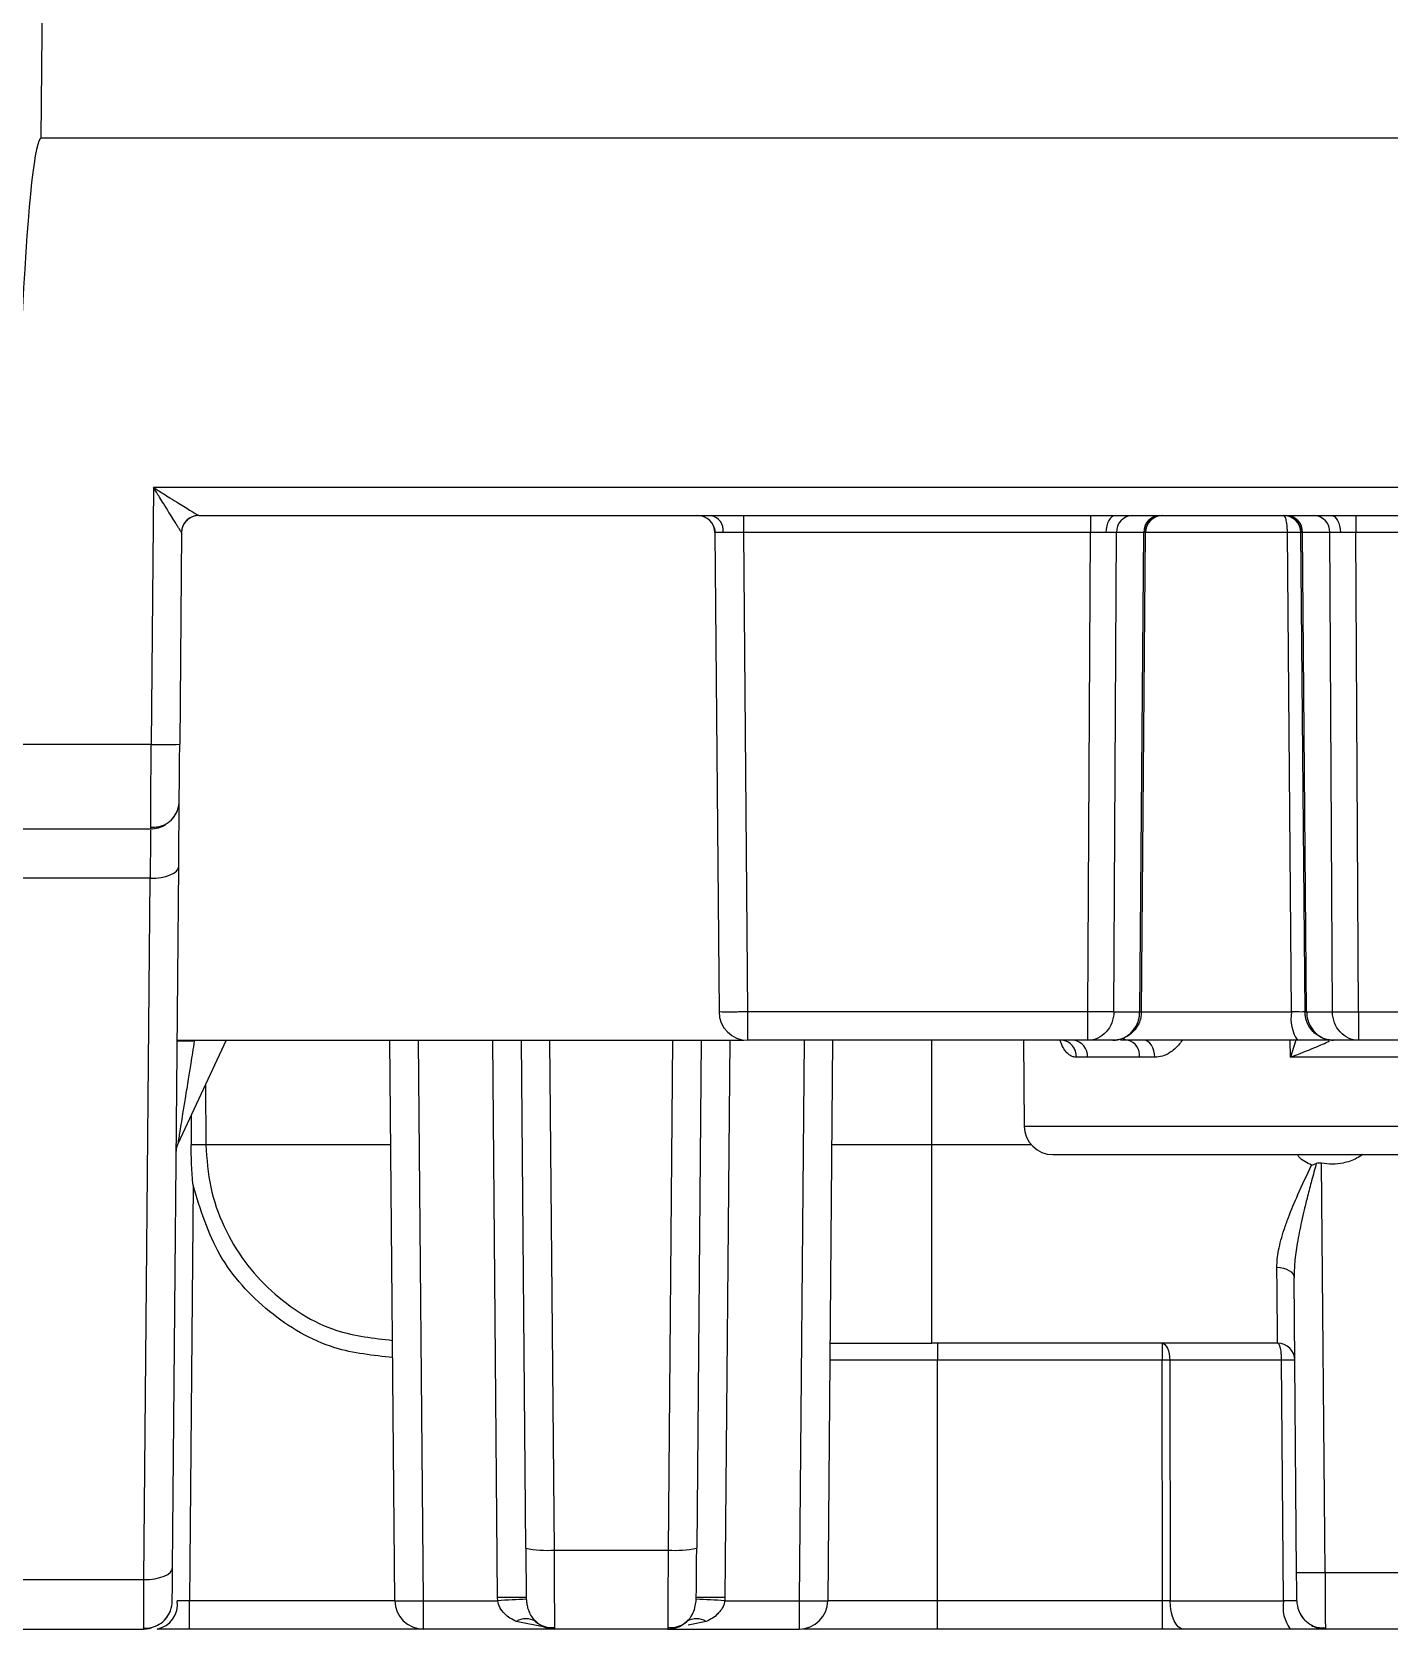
# Model space of a CAD drawing. Header units: inches. Extents: x 897.4 to 914.4, y -8.5 to 2.5.
# Drawn here: x 902.422 to 902.89, y -6.024 to -5.474 of the extents above; entities that cross this region are included whole.
import ezdxf

# ---------------------------------------------------------------- set-up
doc = ezdxf.new("R2010")
doc.units = ezdxf.units.IN
doc.header["$LTSCALE"] = 4
doc.header["$MEASUREMENT"] = 0
doc.layers.get('0').update_dxf_attribs({"linetype": 'CONTINUOUS'})

msp = doc.modelspace()

# ---------------------------------------------------------------- linework, layer by layer
for p, q in [((902.4256813643727, -5.51036595195562), (902.4317302678286, -4.817228612470647)), ((903.3621013351027, -5.51036595195562), (902.4256813643727, -5.51036595195562)), ((902.4642997182502, -5.630616452811573), (902.4635271605082, -5.719149003409327)), ((903.3234829445589, -5.630616452811573), (902.4642997182502, -5.630616452811573)), ((902.4799086112682, -5.640287211094148), (903.3078740973737, -5.640287211094148)), ((902.653979913715, -5.640697689685598), (902.6543471994721, -5.640910647225494)), ((902.6675640967894, -5.640287211094148), (902.6675640967894, -5.646141196801739)), ((902.7871949748034, -5.640287211094148), (902.7871949748034, -5.646141196801739)), ((902.8785404862389, -5.640287211094148), (902.8785404862389, -5.646141196801739)), ((902.4740056394598, -5.646141196801739), (902.4733692601448, -5.719063094401755)), ((902.4741110915751, -5.645072742477947), (902.4740042461426, -5.646139400155827)), ((902.6577219604866, -5.646141196801739), (902.659162760509, -5.811239242908355)), ((902.7871949748034, -5.646141196801739), (902.6675640967894, -5.646141196801739)), ((902.6675640967894, -5.646141196801739), (902.6690048968119, -5.811239242908355)), ((902.7862770720736, -5.811239242908355), (902.7871949748034, -5.646141196801739)), ((902.7951970890289, -5.811239242908355), (902.7961149917585, -5.646141196801739)), ((902.8055606926409, -5.646141196801739), (902.7961149917585, -5.646141196801739)), ((902.8041198926186, -5.811239242908355), (902.8055606926409, -5.646141196801739)), ((902.8046731862269, -5.811239242908355), (902.8061139862493, -5.646141196801739)), ((902.8549981915347, -5.646141196801739), (902.8059690079241, -5.646141196801739)), ((902.8061095496339, -5.646140573475606), (902.8062209783466, -5.645072522480489)), ((902.8564026919765, -5.811239242908355), (902.8549981915347, -5.646141196801739)), ((902.8610622748153, -5.811239242908355), (902.8596214747929, -5.646141196801739)), ((902.8696204692836, -5.646141196801739), (902.8601747684012, -5.646141196801739)), ((902.8616155317574, -5.811239242908355), (902.8601747684012, -5.646141196801739)), ((902.8705383536801, -5.811239242908355), (902.8696204692836, -5.646141196801739)), ((902.9092422132366, -5.646141196801739), (902.8785404862389, -5.646141196801739)), ((902.8794583706353, -5.811239242908355), (902.8785404862389, -5.646141196801739)), ((902.4635271605082, -5.719149003409327), (902.4143549418832, -5.719149003409327)), ((902.4137647620344, -5.748161241590809), (902.463358349125, -5.748161241590809)), ((902.463358349125, -5.748161241590809), (902.4633649490487, -5.747278758451996)), ((902.4708946553983, -6.002629331953715), (902.4730021577188, -5.761136141703656)), ((902.4631599847498, -5.765209907976493), (902.4136159704199, -5.765209907976493)), ((902.4610524824292, -6.006703098226552), (902.4631599847498, -5.765209907976493)), ((902.7862770720736, -5.811239242908355), (902.6690048968119, -5.811239242908355)), ((902.6690048968119, -5.811239242908355), (902.6690048968119, -5.820995836866016)), ((902.7862770720736, -5.820995836866016), (902.7862770720736, -5.811239242908355)), ((902.7951970890289, -5.811239242908355), (902.8041198926186, -5.811239242908355)), ((902.8042018416719, -5.811239242908355), (902.8564026919765, -5.811239242908355)), ((902.8616155317574, -5.811239242908355), (902.8705383536801, -5.811239242908355)), ((902.8794583706353, -5.811239242908355), (902.90832432884, -5.811239242908355)), ((902.8794583706353, -5.811239242908355), (902.8794583706353, -5.820995836866016)), ((902.4724797370873, -5.820995836866016), (902.6676846553967, -5.820995836866016)), ((902.4893499488678, -5.820995836866016), (902.4726998812108, -5.856702011051912)), ((902.5474759907241, -6.013995133988333), (902.5457917635138, -5.820995836866016)), ((902.5573181636931, -6.013995133988333), (902.5556338631503, -5.820995836866016)), ((902.5829000181694, -6.012914653136806), (902.5812251775174, -5.820995836866016)), ((902.5925932895252, -5.995854583549519), (902.5910673138201, -5.820995836866016)), ((902.602435425828, -5.996540902287773), (902.6009034735252, -5.820995836866016)), ((902.6431784418279, -5.820995836866016), (902.6416464528589, -5.996540902287773)), ((902.6530146015331, -5.820995836866016), (902.6514886258279, -5.995854583549519)), ((902.6628567378359, -5.820995836866016), (902.6611818971838, -6.012914653136806)), ((902.7862770720736, -5.820995836866016), (902.6690048968119, -5.820995836866016)), ((902.6884480155367, -5.820995836866016), (902.68676375166, -6.013995133988333)), ((902.6982901885057, -5.820995836866016), (902.6966058879628, -6.013995133988333)), ((902.7324740169445, -5.857030173927612), (902.7324740169445, -5.820995836866016)), ((902.7640988349452, -5.820995836866016), (902.7643572586265, -5.850609328101772)), ((902.794831049924, -5.820995836866016), (902.7862770720736, -5.820995836866016)), ((902.8003231764785, -5.820995836866016), (902.797470726097, -5.820995836866016)), ((902.8560528960174, -5.826849822573607), (902.8560033965892, -5.820995836866016)), ((902.8794583706353, -5.820995836866016), (902.8709044111181, -5.820995836866016)), ((902.90832432884, -5.820995836866016), (902.8794583706353, -5.820995836866016)), ((902.7861284637904, -5.826849822573607), (902.7823032213132, -5.826849822573607)), ((902.8093312290835, -5.826849822573607), (902.8040265770298, -5.826849822573607)), ((902.931729803458, -5.826849822573607), (902.8560528960174, -5.826849822573607)), ((902.4822178512584, -5.836290720178218), (902.4823752227737, -5.857030173927612)), ((902.4773050146786, -5.846826251804192), (902.4772990747472, -5.857024747323635)), ((902.7643572586265, -5.850609328101772), (903.0234254408488, -5.850609328101772)), ((902.5461062132146, -5.857030173927612), (902.4823752227737, -5.857030173927612)), ((902.7324740169445, -5.857030173927612), (902.6979757021386, -5.857030173927612)), ((902.7324740169445, -5.925326551628696), (902.7324740169445, -5.857030173927612)), ((902.7668144469076, -5.857030173927612), (902.7324740169445, -5.857030173927612)), ((902.8680048079478, -6.004238540030672), (902.8667754621493, -5.863368740703948)), ((902.4779493139023, -5.870921620119107), (902.4767007549924, -6.013995133988333)), ((902.8581626716451, -6.004238540030672), (902.8572774752042, -5.902802478495378)), ((902.8516198372284, -5.925326551628696), (902.7324740169445, -5.925326551628696)), ((902.7344425175376, -5.925326551628696), (902.7344425175376, -5.931180537336287)), ((902.8117908373365, -5.925326551628696), (902.8117908373365, -5.931180537336287)), ((902.7344425175376, -5.931180537336287), (902.6973286162805, -5.931180537336287)), ((902.8117908373365, -5.931180537336287), (902.7344425175376, -5.931180537336287)), ((902.7344425175376, -6.013995133988333), (902.7344425175376, -5.931180537336287)), ((902.8119643053326, -6.013995133988333), (902.8117908373365, -5.931180537336287)), ((902.8529985979676, -5.931180537336287), (902.8144686830684, -5.931180537336287)), ((902.8144687197347, -5.931180537336287), (902.8146470643411, -6.013995133988333)), ((902.8537031398287, -6.013995133988333), (902.8529985979676, -5.931180537336287)), ((902.602435425828, -5.996540902287773), (902.6416464528589, -5.996540902287773)), ((902.8680048079478, -6.004238540030672), (902.9197778731943, -6.004238540030672)), ((902.4115084680992, -6.006703098226552), (902.4610524824292, -6.006703098226552)), ((902.4767007549924, -6.02375180127848), (902.4767007549924, -6.013995133988333)), ((902.5474759907241, -6.013995133988333), (902.4767007549924, -6.013995133988333)), ((902.5573181636931, -6.013995133988333), (902.5829359877539, -6.013995133988333)), ((902.5573181636931, -6.02375180127848), (902.5573181636931, -6.013995133988333)), ((902.5829359877539, -6.013995133988333), (902.5829000181694, -6.012914653136806)), ((902.6611818971838, -6.012914653136806), (902.6611459275994, -6.013995133988333)), ((902.6611459275994, -6.013995133988333), (902.68676375166, -6.013995133988333)), ((902.68676375166, -6.013995133988333), (902.68676375166, -6.02375180127848)), ((902.7344425175376, -6.013995133988333), (902.6966058879628, -6.013995133988333)), ((902.8119643053326, -6.013995133988333), (902.7344425175376, -6.013995133988333)), ((902.7344425175376, -6.02375180127848), (902.7344425175376, -6.013995133988333)), ((902.8119643053326, -6.02375180127848), (902.8119643053326, -6.013995133988333)), ((902.8146472110061, -6.013995133988333), (902.8537031398287, -6.013995133988333)), ((902.599140670556, -6.023082935671939), (902.5893320471994, -6.021182964287237)), ((902.6547498681538, -6.021182964287237), (902.6485342432906, -6.022386937045508)), ((902.4113597498173, -6.02375180127848), (902.4609533369079, -6.02375180127848)), ((902.4609533369079, -6.02375180127848), (902.4609656567656, -6.023164554729068)), ((902.5573181636931, -6.02375180127848), (902.4767007549924, -6.02375180127848)), ((902.6025937506657, -6.02375180127848), (902.5573181636931, -6.02375180127848)), ((902.6414881646875, -6.02375180127848), (902.6025937506657, -6.02375180127848)), ((902.6414881646875, -6.02375180127848), (902.68676375166, -6.02375180127848)), ((902.8119643053326, -6.02375180127848), (902.7344425175376, -6.02375180127848)), ((902.9196927341778, -6.02375180127848), (902.8680899836306, -6.02375180127848))]:
    msp.add_line(p, q)
at = {"flags": 128}
for points in [[(902.7956560770599, -5.640287211094148), (902.7950410741645, -5.640399189800561), (902.7944493909997, -5.640730909301841), (902.7939034673062, -5.641269756410368), (902.7934240195115, -5.641995344694976), (902.7930292340722, -5.642880101140861), (902.7927340708152, -5.643890512801832), (902.7925497496111, -5.644988226787613), (902.7924832003799, -5.646131626912291)], [(902.8700793839822, -5.640287211094148), (902.8706943868776, -5.640399189800561), (902.8712860700425, -5.640730909301841), (902.8718319754028, -5.641269756410368), (902.8723114231975, -5.641995344694976), (902.8727062086369, -5.642880101140861), (902.8730013718938, -5.643890512801832), (902.873185711431, -5.644988226787613), (902.873252242329, -5.646131626912291)], [(902.4631599847498, -5.765209907976493), (902.4650756492866, -5.765144092070138), (902.4669180546696, -5.764921674639522), (902.4686167283797, -5.76455119891929), (902.4701066245017, -5.764046781413031), (902.4713308370261, -5.763427781897099), (902.4722425064945, -5.762717813432049), (902.4728067999756, -5.761944082370256), (902.4730021577188, -5.761136141703656)], [(902.8003231764785, -5.820995836866016), (902.7992587921077, -5.820808839026231), (902.7983421726966, -5.820331811203563)], [(902.8093312290835, -5.826849822573607), (902.8092515900034, -5.825705102464178), (902.8090286592454, -5.8246057751637), (902.8086710167103, -5.82359371352179), (902.8081921555754, -5.822707343761209), (902.8076102989637, -5.821980398825605), (902.806947593286, -5.821440451729787), (902.8062291915851, -5.821108108902373), (902.805482410212, -5.820995836866016)], [(902.8513721567564, -5.899188873573383), (902.8525203234926, -5.899252672836369), (902.8536246740684, -5.899453897178475), (902.8546430423041, -5.899784920021137), (902.8555365619821, -5.90023298151176), (902.8562711701626, -5.900781215178517), (902.8568188171694, -5.901408427932902), (902.8571585665779, -5.902090933381874), (902.8572774752042, -5.902802478495378)], [(902.4610524824292, -6.006703098226552), (902.462968146966, -6.006637245653954), (902.464810552349, -6.006414901555825), (902.4665092260591, -6.006044352503105), (902.467999122181, -6.005539971663089), (902.469223408038, -6.004920972147158), (902.4701350775063, -6.00421104034835), (902.4706993709875, -6.003437309286558), (902.4708946553983, -6.002629331953715)], [(902.8191186960178, -6.02375180127848), (902.8182510993737, -6.023564730106209), (902.8174165023484, -6.023010776505528), (902.8166465479095, -6.022110840235001), (902.8159705690518, -6.020899240898167), (902.8154142688117, -6.019422031296352), (902.8149986936123, -6.017735237449005), (902.8147397566037, -6.015903098614029), (902.8146472110061, -6.013995133988333)], [(902.5959629172656, -6.021182964287237), (902.5966623258528, -6.021763757577864), (902.5967691346189, -6.021843323325379)], [(902.6471225562651, -6.021979501752234), (902.6474195895005, -6.021763757577864), (902.6481189980875, -6.021182964287237)], [(902.4609533369079, -6.02375180127848), (902.4628629881807, -6.023564730106209), (902.4636518257347, -6.023374652302003)]]:
    msp.add_lwpolyline(points, dxfattribs=at)
for centre, radius, start, end in [((902.4799109550679, -5.646192720004542), 0.005905511811024071, 90, 179.4999999999966), ((902.4799093709249, -5.646192416792343), 0.005905397022170912, 123.0077062096422, 169.0704493351559), ((902.4799085548207, -5.646190847747269), 0.005903636653390298, 89.99945216693462, 123.0093595564477), ((902.6518166755613, -5.646192720004542), 0.005905511811024056, 0.5000000000034318, 90), ((902.6554022032493, -5.645433149447773), 0.005247365049541107, 352.4802967368348, 78.71646540426946), ((902.8017545129045, -5.645923599318063), 0.005643717517828042, 92.92033770984, 182.2096266097843), ((902.811200232969, -5.645923618656077), 0.005643735939979192, 92.92015043615056, 182.2094229260394), ((902.8118093320555, -5.646122155310697), 0.005835364654967688, 90.68779249829981, 180.1747227122105), ((902.8120192601009, -5.646192720004542), 0.005905511811024056, 90, 179.4999999999534), ((902.8537161919343, -5.646192720004542), 0.005905511811024071, 0.50000000000333, 90), ((902.8539261667847, -5.646122081958993), 0.005835290415146681, 359.8245548329053, 89.31292995659214), ((902.8545351877945, -5.645923655481068), 0.00564377476925208, 357.7909664089207, 87.07946022888063), ((902.8639809256415, -5.645923619885098), 0.005643739204315111, 357.7905908389405, 87.07944484143799), ((902.4672173387683, -5.578092191821416), 0.141105072591095, 268.5014305715191, 272.4987825403795), ((902.4633583526277, -5.73831870425651), 0.009842519685039498, 318.6367157208888, 359.5000000000025), ((902.4633583526277, -5.73831870425651), 0.009842519685039646, 269.9999999992118, 301.4070252471642), ((902.669004896325, -5.811153349925803), 0.00984251968503981, 180.4999999999963, 270), ((902.8043965394227, -5.787178312968829), 0.02406252029628314, 269.3412558903765, 270.65874410963), ((902.8694939681789, -5.813552598566522), 0.01329410121091548, 169.9787336964466, 214.0482115149264), ((902.8613389032863, -5.78718432967524), 0.02405650377680998, 269.3411347987279, 270.6588652012656), ((902.4754296096768, -5.990208605643753), 0.1689217798333482, 88.99845047853952, 91.00154952146048), ((902.7767826752869, -5.826509230377845), 0.005531042530388584, 356.4695897508899, 85.42163975941985), ((902.7806787682728, -5.82643414412272), 0.005465525574887073, 355.6381795406919, 84.27951692304023), ((902.7988403014322, -5.826117592314137), 0.005237710924479748, 351.9637458090892, 77.92138903476999), ((902.7741993977468, -5.85052342866596), 0.009842519685041353, 180.4999999956918, 270), ((902.4780520879812, -5.859197790251801), 0.005905511811025159, 155.0000000000027, 179.4999999999967), ((902.4796300559306, -6.050746011752647), 0.1937352878678854, 89.18811002524177, 90.68938709070447), ((902.8516198251676, -5.931232090083283), 0.005905511811024068, 0.4999999999990553, 90), ((902.5997141262651, -5.964652017768209), 0.0320047875670692, 257.1445069852475, 274.8776286660959), ((902.6443677535932, -5.964651654137322), 0.03200514998070152, 265.1224245955277, 282.8554101281575), ((902.8630837397965, -5.722227068094581), 0.2820544047082257, 269.0002966169322, 270.9997033830676), ((902.4638543543342, -6.015175227003391), 0.008745623590567117, 281.2836862368594, 7.519783261466287), ((902.460953310323, -6.013909255437613), 0.00984251968503981, 318.6367157202975, 359.5000000000051), ((902.5573181576417, -6.013909255437613), 0.009842519685039816, 180.4999999999989, 270), ((902.5878211046539, -6.294928369016576), 0.2820566486302059, 89.00030084627383, 90.9996991537262), ((902.6023023447361, -6.306313962247318), 0.292959644213109, 91.86645653736431, 93.7903523543638), ((902.6417795043334, -6.306315303883756), 0.2929609872966133, 86.20965205611444, 88.13353905216296), ((902.6562608106992, -6.294928204763636), 0.2820564844022672, 89.00030026414025, 90.99969973585975), ((902.6867637510863, -6.013909255437613), 0.009842519685039816, 270, 359.5000000000025), ((902.8659652226014, -6.016286983530637), 0.01247442376430259, 169.4132590503026, 216.756094475759), ((902.8680899690146, -6.013909255437613), 0.009842519685039547, 180.4999999999989, 221.6161145038671), ((902.5926474822326, -6.026123728066489), 0.005950063544313524, 56.13692914116874, 123.8630708588334), ((902.6414881605351, -6.013909255437613), 0.00984251968503944, 269.9999999993551, 302.3534430544672), ((902.6514344331207, -6.026123694453061), 0.005950035632706645, 56.13674878342755, 123.8632512165801), ((902.6025937481929, -6.013909255437613), 0.009842519685039353, 239.5260514900019, 269.9999999986582), ((902.8680899690146, -6.013909255437613), 0.009842519685039571, 239.9777820168421, 270)]:
    msp.add_arc(centre, radius, start, end)
msp.add_ellipse((902.4232220430808, -5.792347683088064), major_axis=(0.002462318096049465, 0.2819817216399834), ratio=0.03490348340044997, start_param=0.0003047838548551065, end_param=1.308506964775689)
for points, knots in [([(902.464299754901, -5.630616464162389), (902.4654216441436, -5.631325723407785), (902.4673297663186, -5.63253203972027), (902.4702241185446, -5.634336158607919), (902.4727787527577, -5.635939639280359), (902.475230841939, -5.637456992797491), (902.4772059925533, -5.638685077675126), (902.4786854353846, -5.639595391576976), (902.4796700176663, -5.640176638733969), (902.4798321287133, -5.640251768645731), (902.4799085981522, -5.640287208193518)], [0, 0, 0, 0, 0.17667685932107, 0.3004940419477802, 0.4601695018389719, 0.592705345296911, 0.7180108206016471, 0.8252197191809129, 0.9175543539300174, 1, 1, 1, 1]), ([(902.4740042105402, -5.646139410149721), (902.4739824276104, -5.646109854638278), (902.4739374652984, -5.646048848881414), (902.4736727297478, -5.64563136891624), (902.4732618054732, -5.644983911252123), (902.4726884985898, -5.644081114126334), (902.4719597718379, -5.642932187370612), (902.4709507254079, -5.641328247058075), (902.4695755474739, -5.639114088336584), (902.4679805434656, -5.636561110737385), (902.4661912724844, -5.633660834227837), (902.465000212624, -5.631743840689391), (902.464299754901, -5.630616464162389)], [0, 0, 0, 0, 0.05428158049074643, 0.1120430248055164, 0.175057927648909, 0.2446996528036852, 0.3219891051989283, 0.4076742612647186, 0.5400691377138239, 0.6996984391483612, 0.8233938070542924, 0.9999999999999999, 0.9999999999999999, 0.9999999999999999, 0.9999999999999999]), ([(902.8549981971419, -5.646141185346088), (902.8549965701981, -5.645822962166275), (902.854992799784, -5.645085485470085), (902.8549145922566, -5.644040266466672), (902.8548055122478, -5.642949406912479), (902.854601694985, -5.641856790574075), (902.8542782372807, -5.640627070115399), (902.8539289895944, -5.640415884326459), (902.8537161919343, -5.64028720819352)], [0, 0, 0, 0, 0.1039065821735861, 0.2408017008018002, 0.3522484299444547, 0.5013984991208489, 0.6962006140028755, 1, 1, 1, 1]), ([(902.6573478914746, -5.644182926090516), (902.6574048908049, -5.6442953514348), (902.6577097965438, -5.644896746792726), (902.6577433420829, -5.645580458654936), (902.6577706165912, -5.64613635685765)], [0, 0, 0, 0, 0.1869408248716509, 0.9999999999999999, 0.9999999999999999, 0.9999999999999999, 0.9999999999999999]), ([(902.8596214788815, -5.646141185346087), (902.8595851586606, -5.646137732728195), (902.8595161899393, -5.646131176527934), (902.8590131492373, -5.646123520708868), (902.8583603443928, -5.646119195686663), (902.8576335596493, -5.646118435071817), (902.8569190964448, -5.646120847346952), (902.8562727678628, -5.646125694283042), (902.8557320355009, -5.646131520679774), (902.8553199325346, -5.646137485329704), (902.8550890448835, -5.646140140580297), (902.8549981971419, -5.646141185346088)], [0, 0, 0, 0, 0.1869143765111353, 0.3549330166604834, 0.504027603204232, 0.6341727171661189, 0.7453461107332207, 0.8375289266994763, 0.9107058500123582, 0.9648652848173254, 1, 1, 1, 1]), ([(902.4633649490487, -5.747278758451996), (902.4633660252592, -5.747141048627349), (902.4633704213095, -5.746578538485172), (902.4633939812654, -5.74290082229999), (902.4634240922904, -5.737632678660269), (902.4634534484343, -5.732342959603079), (902.4634875429108, -5.726078950184777), (902.4635137144736, -5.721500996214071), (902.4635271605082, -5.719149003409327)], [0, 0, 0, 0, 0.08624599318392598, 0.3522932805448283, 0.5000520087718793, 0.6572601825036797, 0.8239122564776533, 1, 1, 1, 1]), ([(902.4732004975397, -5.738404595353935), (902.4732004975398, -5.73840459534371), (902.4732185853334, -5.736331939489359), (902.4732809304318, -5.729187898823008), (902.4733247009319, -5.724172296290352), (902.4733692881489, -5.719063107291677)], [0, 0, 0, 0, 0.5, 0.5, 1, 1, 1, 1]), ([(902.4730021221816, -5.761136159852333), (902.4730610441584, -5.754384370065738), (902.4731117859341, -5.748569938489302), (902.4731815948029, -5.740570634438027), (902.4732004975397, -5.738404595355806), (902.4732004975397, -5.738404595353935)], [0, 0, 0, 0, 0.5, 0.5, 1, 1, 1, 1]), ([(902.4633616490869, -5.747591741503056), (902.4642680759906, -5.747609636175901), (902.4661298138159, -5.747646390589489), (902.468799493625, -5.746559519236185), (902.4711069719391, -5.744684750670942), (902.4720296332673, -5.742889670270451), (902.4724849436938, -5.742003842721606)], [0, 0, 0, 0, 0.2399941596156467, 0.4929313141369682, 0.7497742101292743, 1, 1, 1, 1]), ([(902.4633515292038, -5.748695432086461), (902.463350124243, -5.748803309969221), (902.4633453936757, -5.749166539751819), (902.4633102182977, -5.752082357292915), (902.4632497226876, -5.757392443678892), (902.4631904659763, -5.762554555008188), (902.4631599847498, -5.765209907976493)], [0, 0, 0, 0, 0.1169727941986083, 0.3938527668466005, 0.6882022195745676, 0.9999999999999999, 0.9999999999999999, 0.9999999999999999, 0.9999999999999999]), ([(902.669004896325, -5.811239241023227), (902.6688585981693, -5.811240501095716), (902.6685634248357, -5.811243043436701), (902.6679644313181, -5.811247906778204), (902.6668839774836, -5.811256040383977), (902.6646862788965, -5.811269804191321), (902.6621564201889, -5.811276681435312), (902.659742760943, -5.811272180174445), (902.6593829605014, -5.811251746853026), (902.659162751413, -5.811239241023227)], [0, 0, 0, 0, 0.02855136316954762, 0.05760565472281536, 0.1171351627632825, 0.2411407109495039, 0.5008427151962693, 0.6945001784812699, 1, 1, 1, 1]), ([(902.7951970923283, -5.811239241023227), (902.7949212094398, -5.811242310611072), (902.7944077615577, -5.811248023445916), (902.793422039869, -5.811252996181638), (902.7924792647824, -5.811255021332412), (902.7910829781855, -5.811255515472576), (902.7894592281938, -5.811253080188845), (902.7878551420845, -5.811247067271931), (902.7870805803647, -5.811243454285073), (902.7866324850571, -5.811241181292139), (902.7864100474671, -5.81123996693564), (902.7862770797534, -5.811239241023227)], [0, 0, 0, 0, 0.1580068652923536, 0.2940678589850443, 0.4081616351436932, 0.50027056487909, 0.7548861385197886, 0.8792571356311949, 0.9401504571739063, 0.9642234170976325, 1, 1, 1, 1]), ([(902.7951970923283, -5.811239241023227), (902.795176826096, -5.813801593716318), (902.79420645131, -5.816339360749321), (902.7909078268377, -5.819947366181482), (902.7885994483809, -5.820995869610842), (902.7862770797534, -5.820995869610842)], [0, 0, 0, 0, 0.5, 0.5, 1, 1, 1, 1]), ([(902.7948310393372, -5.820995869610842), (902.7954335566136, -5.820959980494235), (902.7966119231877, -5.820889790746934), (902.7982735588206, -5.820347571913365), (902.7997472000412, -5.819558249478286), (902.8010062805571, -5.818555815479758), (902.8020396257684, -5.817410794089422), (902.8028479006068, -5.81617877623149), (902.8034430124032, -5.814910573448987), (902.8038386588717, -5.813648163130928), (902.8040710439761, -5.812425363515327), (902.8041040039932, -5.811625242336928), (902.804119904847, -5.811239241023227)], [0, 0, 0, 0, 0.1248219615019363, 0.2441191860893426, 0.3578933957739875, 0.4661470048273298, 0.5688832473962909, 0.6661063410740327, 0.7578216992288563, 0.8440362105055695, 0.9247586124954889, 1, 1, 1, 1]), ([(902.8046731842493, -5.811239241023227), (902.8046287540366, -5.811898053278696), (902.8045346332925, -5.813293677922221), (902.8038040155728, -5.815404110124177), (902.8025062064958, -5.817496951891387), (902.8005284717908, -5.819331944352045), (902.7979002115088, -5.8207117989368), (902.7958801501995, -5.820898767977845), (902.7948310393372, -5.820995869610842)], [0, 0, 0, 0, 0.1285555395003132, 0.2723314229489743, 0.4313556627834509, 0.6056414966864764, 0.7951914688950893, 1, 1, 1, 1]), ([(902.8610622677859, -5.811239241023227), (902.861062405607, -5.811255033752111), (902.8605997810952, -5.811263726397725), (902.8589056723314, -5.811263732900461), (902.8577185110204, -5.81125504160789), (902.856402708626, -5.811239241023227)], [0, 0, 0, 0, 0.5, 0.5, 1, 1, 1, 1]), ([(902.870904412698, -5.820995869610842), (902.87026560515, -5.820959980494235), (902.8690162642745, -5.820889790746934), (902.8672516393401, -5.820347571913365), (902.8656866845627, -5.819558249478283), (902.864350351721, -5.818555815479754), (902.863255069183, -5.817410794089417), (902.8624000607675, -5.816178776231485), (902.8617722746769, -5.814910573448983), (902.8613563341996, -5.813648163130924), (902.8611131978859, -5.812425363515325), (902.8610788420315, -5.811625242336927), (902.8610622677859, -5.811239241023227)], [0, 0, 0, 0, 0.1248219615020946, 0.2441191860896136, 0.3578933957743416, 0.4661470048277367, 0.5688832473967167, 0.6661063410744321, 0.7578216992292095, 0.8440362105058428, 0.9247586124956486, 1, 1, 1, 1]), ([(902.8616155471882, -5.811239241023228), (902.8616582082485, -5.811898053278695), (902.8617485812291, -5.813293677922219), (902.8624441680902, -5.815404110124174), (902.863671952783, -5.817496951891384), (902.8655368870375, -5.819331944352044), (902.8680107395536, -5.8207117989368), (902.8699152912808, -5.820898767977845), (902.870904412698, -5.820995869610842)], [0, 0, 0, 0, 0.1285555395001329, 0.2723314229486829, 0.4313556627831228, 0.6056414966861858, 0.7951914688949044, 1, 1, 1, 1]), ([(902.8705383597069, -5.811239241023227), (902.8713248872264, -5.811249586086152), (902.8726007912297, -5.811255188485536), (902.8757397555594, -5.811255188485536), (902.8775974832259, -5.811249586086152), (902.8794583722818, -5.811239241023227)], [0, 0, 0, 0, 0.5, 0.5, 1, 1, 1, 1]), ([(902.8794583722818, -5.820995869610842), (902.8771360036542, -5.820995869610842), (902.8748276251974, -5.819947366181482), (902.8715290007252, -5.81633936074932), (902.8705586259391, -5.813801593716319), (902.8705383597069, -5.811239241023227)], [0, 0, 0, 0, 0.5, 0.5, 1, 1, 1, 1]), ([(902.4783822571677, -5.821312614186095), (902.4779737613602, -5.823879640301815), (902.4772811550162, -5.828232043778021), (902.4762149078417, -5.834816966025106), (902.4752927515063, -5.840612544582047), (902.4744429462756, -5.845866823971813), (902.4738085492604, -5.849853252825449), (902.4733404130304, -5.852808954947186), (902.4730018006022, -5.854917947285821), (902.4727585837883, -5.856377177878401), (902.4727178389236, -5.856602625174856), (902.4726998766404, -5.856702013115537)], [0, 0, 0, 0, 0.2007616255518868, 0.3403921727127719, 0.5171972200482284, 0.6587122326272163, 0.7612718643540124, 0.84484561566634, 0.9105181281724104, 0.9605521152439659, 1, 1, 1, 1]), ([(902.782303214464, -5.826849846762791), (902.7819182352757, -5.826816526440492), (902.781148943999, -5.826749943534021), (902.7800537885173, -5.826199108891464), (902.7788706323538, -5.82518504544475), (902.7776543448716, -5.82355716012901), (902.7769732880355, -5.821848428884568), (902.7766334795821, -5.820995869610806)], [0, 0, 0, 0, 0.1656838085627051, 0.3310805168740115, 0.5001550078467045, 0.7506059042987939, 1, 1, 1, 1]), ([(902.8584789216048, -5.820995869610842), (902.8558765385707, -5.820995869610842), (902.8506892609863, -5.820995869610842), (902.8430452828904, -5.820995869610842), (902.8355438352189, -5.820995869610842), (902.8281923817002, -5.820995869610842), (902.820987861344, -5.820995869610842), (902.8139358118138, -5.820995869610842), (902.8070176883632, -5.820995869610842), (902.8025596942084, -5.820995869610842), (902.8003231822489, -5.820995869610842)], [0, 0, 0, 0, 0.1259900294581205, 0.2511333831628864, 0.3757090895113633, 0.4999999999999999, 0.6242909104886368, 0.7488666168371128, 0.8740099705418795, 1, 1, 1, 1]), ([(902.8187272158876, -5.820995869610806), (902.818323902818, -5.821572329507218), (902.8175193912017, -5.822722226988293), (902.8160732371092, -5.824150697930968), (902.8142322815345, -5.825504574733542), (902.8119586476762, -5.826619427702425), (902.8102016656655, -5.826773511463159), (902.8093312316392, -5.826849846762791)], [0, 0, 0, 0, 0.1660336311277607, 0.3311967673661042, 0.4991297272227213, 0.7518617006320683, 1, 1, 1, 1]), ([(902.8560528991243, -5.826849846763411), (902.8590672700602, -5.825678759705366), (902.8620110287715, -5.824513712203858), (902.8669914596735, -5.822443967930569), (902.8690687348004, -5.821513285779266), (902.8695363966251, -5.821153070457777)], [0, 0, 0, 0, 0.5, 0.5, 1, 1, 1, 1]), ([(902.870904412698, -5.820995869610842), (902.8708640216073, -5.820995869610842), (902.8707843086339, -5.820995869610842), (902.8700997188507, -5.820995869610842), (902.868991946098, -5.820995869610842), (902.8674864515006, -5.820995869610842), (902.8656254260266, -5.820995869610842), (902.8634678588702, -5.820995869610842), (902.8610728330184, -5.820995869610842), (902.8593466659537, -5.820995869610842), (902.8584789216048, -5.820995869610842)], [0, 0, 0, 0, 0.1263140788959814, 0.2492844502804842, 0.3726357461308134, 0.5000591991364364, 0.6235367069622665, 0.7499737364150997, 0.8743117733500329, 1, 1, 1, 1]), ([(902.4779493260324, -5.870921608582077), (902.4777616552848, -5.868628670421835), (902.477383138037, -5.864003993148089), (902.4773272611442, -5.859364153178237), (902.4772990882948, -5.857024769109317)], [0, 0, 0, 0, 0.4958050096294746, 1, 1, 1, 1]), ([(902.4823752227737, -5.857030173927612), (902.4827171342436, -5.861924269588155), (902.483393016434, -5.871598797608049), (902.4882175897314, -5.885250476333711), (902.495369964788, -5.897394597022356), (902.5075562817715, -5.910681518040215), (902.5248883062699, -5.921920718630393), (902.5401869863388, -5.923615175307889), (902.5466935330965, -5.924335829740267)], [0, 0, 0, 0, 0.143125664562842, 0.2829272961177442, 0.4195336943573428, 0.55305027610916, 0.8099117529239797, 1, 1, 1, 1]), ([(902.7741993977468, -5.860365948350999), (902.7741993977468, -5.860365948350999), (902.8278315641173, -5.860365948350999), (902.9599511320123, -5.860365948350999), (903.0135832983829, -5.860365948350999), (903.0135832983829, -5.860365948350999)], [0, 0, 0, 0, 0.5, 0.5, 1, 1, 1, 1]), ([(902.8633281019736, -5.864002113387173), (902.8616992314594, -5.863229123094504), (902.8597784397094, -5.86231759982484), (902.8585996911177, -5.860623405153158), (902.8584205453328, -5.860365922059432)], [0, 0, 0, 0, 0.8480203615148052, 1, 1, 1, 1]), ([(902.8809730815404, -5.860365948350999), (902.8802786254375, -5.860809335355932), (902.8788902871511, -5.861695742937465), (902.8765923441276, -5.862662906371721), (902.873800427973, -5.863444519238564), (902.8704751053605, -5.863861012026771), (902.8680091660249, -5.863532878981577), (902.8667754720702, -5.863368716080936)], [0, 0, 0, 0, 0.1658733624221153, 0.3316096421176145, 0.500159418435441, 0.7499328978595682, 1, 1, 1, 1]), ([(902.8513721734481, -5.899188876469112), (902.8513975200161, -5.898262470682461), (902.8514501220197, -5.896339890850648), (902.8519493026013, -5.893221053164576), (902.85274600395, -5.889796890775314), (902.8538770343772, -5.886045782642911), (902.8557452118389, -5.880802948065043), (902.8588543757133, -5.873446254970263), (902.8617289647899, -5.867377960021534), (902.863328108032, -5.864002147827424)], [0, 0, 0, 0, 0.08612436509007812, 0.1787348154941223, 0.2784011768611038, 0.3855807330347983, 0.5006411629799141, 0.7222050566936123, 1, 1, 1, 1]), ([(902.8649461461669, -5.863421448542661), (902.864402630956, -5.865401301481369), (902.8633720320579, -5.869155445277059), (902.8619785641206, -5.874462556672353), (902.8608223658672, -5.879141640622107), (902.8595736536971, -5.884579653477718), (902.8583769428549, -5.890623104885401), (902.8574346536708, -5.897120389805862), (902.8573270249157, -5.90101086288156), (902.8572774603953, -5.902802479181411)], [0, 0, 0, 0, 0.1480113677981025, 0.2806551674862264, 0.3979382061295783, 0.4998706379753652, 0.6911761757260036, 0.8577823862071187, 1, 1, 1, 1]), ([(902.863328108147, -5.864002159739847), (902.8636189180174, -5.863900708751363), (902.86416315859, -5.863710846749801), (902.8646973776604, -5.86351339301182), (902.8649461417566, -5.863421446835821)], [0, 0, 0, 0, 0.5343406666357524, 1, 1, 1, 1]), ([(902.8667754720702, -5.863368716080936), (902.866434682238, -5.863312796829815), (902.8658156918154, -5.863211228421367), (902.8652157744948, -5.863356263580937), (902.8649461461669, -5.863421448542662)], [0, 0, 0, 0, 0.5505575205463878, 0.9999999999999999, 0.9999999999999999, 0.9999999999999999, 0.9999999999999999]), ([(902.5467451591668, -5.930249141429185), (902.5399841346756, -5.929539483820775), (902.5245991350496, -5.927924627661874), (902.5034654112656, -5.91533552002857), (902.4855958371307, -5.895863179251171), (902.4804983313625, -5.879236048495699), (902.4779493139023, -5.870921620119107)], [0, 0, 0, 0, 0.2071604639388013, 0.4714024722738664, 0.7356738003112459, 1, 1, 1, 1]), ([(902.8516198251676, -5.925326578272259), (902.8516194252267, -5.925287775233215), (902.8516186196051, -5.925209612287262), (902.8516122113423, -5.924571719645813), (902.8516020158551, -5.923536454270819), (902.8515876442063, -5.922055013242458), (902.8515692024193, -5.92012966814637), (902.8515466628237, -5.91775310004475), (902.851520027741, -5.914924636772517), (902.8514893163372, -5.911649179510178), (902.8514544478605, -5.907926588165111), (902.8514157315354, -5.903797875632995), (902.8513867538112, -5.900731664168223), (902.8513721734481, -5.899188876469112)], [0, 0, 0, 0, 0.08482233373320915, 0.1708619647010223, 0.258118915416258, 0.3465932060264361, 0.4362848544222873, 0.5271938763390348, 0.6193202854509743, 0.7126640934599018, 0.8072253101778387, 0.9030039436045155, 1, 1, 1, 1]), ([(902.6973796923571, -5.925326551628696), (902.6989069098578, -5.925326551628696), (902.7102987105246, -5.925326551628695), (902.7221829836186, -5.925326551628696), (902.7324740169445, -5.925326551628696)], [0, 0, 0, 0, 0.1340628707748653, 1, 1, 1, 1]), ([(902.8117908405302, -5.925326578272259), (902.8124970084228, -5.925326578272259), (902.8131746460929, -5.925941742824017), (902.8141776663132, -5.928134421095029), (902.8144625253695, -5.929623347383309), (902.8144686877687, -5.931180555424829)], [0, 0, 0, 0, 0.4999999999999999, 0.4999999999999999, 0.9999999999999999, 0.9999999999999999, 0.9999999999999999, 0.9999999999999999]), ([(902.85299858255, -5.931180555424829), (902.8529953534002, -5.930857350095781), (902.8529879847711, -5.930119824651683), (902.8529092513248, -5.9290737071668), (902.8527903699763, -5.927987415537432), (902.852572154658, -5.926894777376202), (902.8522236317644, -5.925666162355345), (902.851848348841, -5.925455101217394), (902.8516198251676, -5.92532657827226)], [0, 0, 0, 0, 0.1055264929219422, 0.2408019502209379, 0.3527577821262003, 0.5013982564562762, 0.6963829288919554, 0.9999999999999999, 0.9999999999999999, 0.9999999999999999, 0.9999999999999999]), ([(902.8144686877687, -5.931180555424953), (902.8140419519615, -5.931179847605261), (902.8134007370796, -5.931178784032639), (902.8125979927603, -5.93117928945273), (902.8121367988201, -5.931179881943256), (902.8119059601214, -5.931180331319998), (902.8117908405302, -5.931180555424827)], [0, 0, 0, 0, 0.4995136212628966, 0.7505711078648095, 0.8756094525991621, 1, 1, 1, 1]), ([(902.8575251121148, -5.931180555424827), (902.85749022689, -5.931177250837582), (902.8574239446015, -5.931170972087587), (902.8569396253257, -5.931163848936023), (902.856308872048, -5.931159923976805), (902.855603602811, -5.931159337825605), (902.854906697156, -5.931161663799738), (902.8542723213561, -5.93116618374298), (902.8537373201895, -5.93117158236586), (902.8533248537407, -5.931177070814439), (902.8530915134888, -5.931179562912697), (902.85299858255, -5.931180555424829)], [0, 0, 0, 0, 0.1855152028537537, 0.3524808070319699, 0.500870399349242, 0.6306602922251007, 0.741829738749472, 0.8343611017056245, 0.9082399722714243, 0.9634553170253173, 1, 1, 1, 1]), ([(902.5925932929338, -5.995854577553303), (902.5926264689965, -5.999656177800554), (902.5926586224549, -6.003340505298783), (902.5927112472708, -6.009370338407885), (902.5927312852028, -6.011666178431799), (902.5927421838805, -6.01291467048478)], [0, 0, 0, 0, 0.5, 0.5, 1, 1, 1, 1]), ([(902.6025937481929, -6.023751775122653), (902.6025937481928, -6.023751775122655), (902.6025771098587, -6.020891928730755), (902.6025191057266, -6.010922005930048), (902.6024781293821, -6.003878869924981), (902.6024354378458, -5.99654092165005)], [0, 0, 0, 0, 0.5, 0.5, 1, 1, 1, 1]), ([(902.6416464708823, -5.99654092165005), (902.641603779346, -6.003878869924978), (902.6415628030014, -6.010922005930052), (902.6415047988694, -6.020891928730752), (902.6414881605352, -6.023751775122655), (902.6414881605351, -6.023751775122653)], [0, 0, 0, 0, 0.5, 0.5, 1, 1, 1, 1]), ([(902.6513397248476, -6.012914670484781), (902.6513506235252, -6.011666178431799), (902.6513706614572, -6.009370338407886), (902.6514232862731, -6.003340505298784), (902.6514554397315, -5.999656177800553), (902.6514886157943, -5.995854577553303)], [0, 0, 0, 0, 0.5, 0.5, 1, 1, 1, 1]), ([(902.4707954552351, -6.013995146535038), (902.4707954552351, -6.01399514652759), (902.4708049066122, -6.0129121259931), (902.4708398110292, -6.008912475967246), (902.4708651819351, -6.006005258108049), (902.4708946429141, -6.002629364285839)], [0, 0, 0, 0, 0.5, 0.5, 1, 1, 1, 1]), ([(902.8582478241026, -6.013995146535038), (902.8582475405735, -6.013962657328438), (902.8582469837598, -6.013898852797311), (902.8582420933258, -6.013338464559153), (902.8582341446426, -6.012427635679785), (902.8582233094438, -6.011186044883091), (902.8582098972041, -6.009649154440756), (902.8581947864348, -6.007917631775363), (902.8581788225587, -6.006088352757002), (902.8581680819611, -6.004857602191391), (902.8581626792949, -6.004238517947424)], [0, 0, 0, 0, 0.1269704371663717, 0.2493532486097, 0.3721429992153571, 0.5002866797669309, 0.6286470797385562, 0.7600001687673804, 0.8792768264970611, 0.9999999999999999, 0.9999999999999999, 0.9999999999999999, 0.9999999999999999]), ([(902.8680048242069, -6.004238517947424), (902.8680190150081, -6.009363223333605), (902.8680332058094, -6.014438757399611), (902.8680615874121, -6.021654768263934), (902.8680757782133, -6.023751775122653), (902.8680899690146, -6.023751775122653)], [0, 0, 0, 0, 0.5, 0.5, 1, 1, 1, 1]), ([(902.4609656567656, -6.023164554729068), (902.4609698133803, -6.023023547007244), (902.4609822463514, -6.022601774714808), (902.4610029062032, -6.019375383416799), (902.4610276969006, -6.014019999777689), (902.4610442205903, -6.009142064245975), (902.4610524824292, -6.006703098226552)], [0, 0, 0, 0, 0.1434021514245995, 0.4289343403629706, 0.7144673746387084, 0.9999999999999999, 0.9999999999999999, 0.9999999999999999, 0.9999999999999999]), ([(902.5474760127297, -6.013995146535038), (902.5474762089397, -6.014017629969391), (902.5485370150914, -6.014030719167688), (902.5521809353231, -6.014030719167687), (902.5547416150389, -6.014017629969392), (902.5573181576417, -6.013995146535038)], [0, 0, 0, 0, 0.5, 0.5, 1, 1, 1, 1]), ([(902.58933205804, -6.02118298125882), (902.5885763577232, -6.020801357849117), (902.587138330331, -6.02007516400666), (902.5851979229959, -6.018469612118534), (902.5835590327335, -6.016512236580462), (902.583131092458, -6.014783382865431), (902.5829359816341, -6.013995146535038)], [0, 0, 0, 0, 0.2627649980752456, 0.5000173437047143, 0.7720428912909969, 1, 1, 1, 1]), ([(902.5927613570339, -6.013509675019161), (902.5928009289339, -6.013968871724785), (902.5928889329824, -6.01499008043638), (902.5932406020218, -6.016545852763143), (902.5938390532688, -6.018234480790143), (902.5947394286013, -6.01990019919961), (902.5955492116383, -6.020749236215766), (902.5959629031164, -6.02118298125882)], [0, 0, 0, 0, 0.1352484952040708, 0.3007794695413545, 0.5000226953107015, 0.7445780650048283, 1, 1, 1, 1]), ([(902.6481190056116, -6.021182981258819), (902.6484033343744, -6.020898011367375), (902.6489666096905, -6.02033346593014), (902.6496829489828, -6.019273309093346), (902.6504010972371, -6.017847839338634), (902.6510512000991, -6.015977204614872), (902.651235616259, -6.014287768425058), (902.6513205516942, -6.013509675019161)], [0, 0, 0, 0, 0.1702255365485937, 0.3372287839689029, 0.5001846751186986, 0.7698030793935545, 1, 1, 1, 1]), ([(902.6611459270939, -6.013995146535038), (902.6610776550227, -6.014380460422667), (902.6609362820407, -6.015178341201375), (902.6604274475642, -6.016328956619476), (902.6597069562182, -6.017455960575061), (902.6585753394173, -6.018734953215522), (902.6569410021601, -6.020074403596208), (902.6555047477259, -6.020801053307033), (902.6547498506881, -6.02118298125882)], [0, 0, 0, 0, 0.1103818366882643, 0.2285709096911083, 0.3578347523750817, 0.5006829284658286, 0.7375583536576813, 1, 1, 1, 1]), ([(902.6867637510863, -6.013995146535038), (902.6893402936892, -6.014017629969391), (902.6919009734049, -6.014030719167688), (902.6955448936367, -6.014030719167687), (902.6966056997884, -6.014017629969392), (902.6966058959983, -6.013995146535038)], [0, 0, 0, 0, 0.5, 0.5, 1, 1, 1, 1]), ([(902.460955023555, -6.023451064752614), (902.4618632658284, -6.023426227410473), (902.4637368606982, -6.023374990952775), (902.466401870887, -6.022203478686538), (902.4687058617386, -6.020278002264812), (902.4696252343745, -6.018482464167572), (902.4700799314767, -6.01759443907552)], [0, 0, 0, 0, 0.2374061383397837, 0.4897403874960363, 0.7476392508399937, 1, 1, 1, 1]), ([(902.595127660248, -6.020244895123892), (902.5957957028284, -6.020893605383769), (902.597166019976, -6.022224267259291), (902.5998310662458, -6.023250230601021), (902.6016874669901, -6.023234626335124), (902.6025907073675, -6.023227034007302)], [0, 0, 0, 0, 0.3281456133938661, 0.6731061374700938, 0.9999999999999999, 0.9999999999999999, 0.9999999999999999, 0.9999999999999999]), ([(902.6414912079856, -6.023227034007302), (902.642394448363, -6.023234626335124), (902.6442508491074, -6.023250230601021), (902.6469158953772, -6.022224267259291), (902.6482862125248, -6.020893605383769), (902.6489542551052, -6.020244895123892)], [0, 0, 0, 0, 0.3268938625299061, 0.6718543866061338, 0.9999999999999999, 0.9999999999999999, 0.9999999999999999, 0.9999999999999999]), ([(902.8589633157293, -6.017594292410548), (902.8594182924085, -6.018482228743734), (902.8603390344862, -6.020279156766108), (902.8626427082991, -6.022188848021496), (902.8653058557876, -6.023332663078989), (902.8671799376651, -6.023356301573187), (902.8680882969834, -6.023367759048302)], [0, 0, 0, 0, 0.2519340546722049, 0.5098421426303686, 0.7624226227808305, 1, 1, 1, 1]), ([(902.4767007421824, -6.023751775122653), (902.4760143395795, -6.023751775122653), (902.4746447600292, -6.023751775122653), (902.4726176218595, -6.023751775122653), (902.4703432747596, -6.023751775122653), (902.4678740707784, -6.023751775122653), (902.4663365530334, -6.023751775122653), (902.4655655535869, -6.023751775122653)], [0, 0, 0, 0, 0.1665593160573691, 0.3323359093437283, 0.5001978388395246, 0.7493705741880313, 1, 1, 1, 1]), ([(902.7344425175376, -6.02375180127848), (902.7264953924504, -6.02375180127848), (902.7107254748518, -6.02375180127848), (902.695591380453, -6.02375180127848), (902.6880839930751, -6.02375180127848)], [0, 0, 0, 0, 0.5039420807011582, 1, 1, 1, 1]), ([(902.8191187035601, -6.023751775122653), (902.8183639239181, -6.023751775122653), (902.8168638655357, -6.023751775122653), (902.8144387861016, -6.023751775122653), (902.8127926086139, -6.023751775122653), (902.811964306683, -6.023751775122653)], [0, 0, 0, 0, 0.3347378542567429, 0.6652621457443433, 1, 1, 1, 1]), ([(902.8559708469052, -6.023751775122653), (902.8534202601752, -6.023751775122653), (902.848327854948, -6.023751775122653), (902.8408227341608, -6.023751775122653), (902.8334450519292, -6.023751775122653), (902.8261873556743, -6.023751775122653), (902.8214776240433, -6.023751775122653), (902.8191187035601, -6.023751775122653)], [0, 0, 0, 0, 0.2004595231353644, 0.4002299202304992, 0.5997700797694913, 0.7995404768646293, 1, 1, 1, 1]), ([(902.8680899690146, -6.023751775122653), (902.86805063786, -6.023751775122653), (902.8679729829923, -6.023751775122653), (902.867307044611, -6.023751775122653), (902.866230670465, -6.023751775122653), (902.8642741553496, -6.023751775122653), (902.861011393375, -6.023751775122653), (902.8576543928962, -6.023751775122653), (902.8559708469052, -6.023751775122653)], [0, 0, 0, 0, 0.1264714204081959, 0.2497033594384575, 0.3733167556565812, 0.5009000733839383, 0.7496998627623525, 1, 1, 1, 1])]:
    msp.add_open_spline(points, degree=3, knots=knots)
for points in [[(902.4799109550679, -5.640287208193518), (902.4799109550676, -5.640287208193518), (902.4799101693898, -5.640287208193518), (902.4799085981522, -5.640287208193518)], [(902.4740056681208, -5.646141185346088), (902.4740056732469, -5.646140597948157), (902.4740051873617, -5.646140006265235), (902.4740042105402, -5.646139410149721)], [(902.6606044282859, -5.646119841766497), (902.6587826337367, -5.646138813837244), (902.6577219931518, -5.646144696709695), (902.6577219625085, -5.646141185346087)], [(902.6675641074206, -5.646141185346087), (902.6649873992509, -5.646144696709695), (902.6624265539684, -5.646138813837244), (902.6606044282859, -5.646119841766497)], [(902.7924832042628, -5.646131616868702), (902.7909136748116, -5.646140122181933), (902.7890558998587, -5.646143025095782), (902.7871949635164, -5.646141185346088)], [(902.7961149760914, -5.646141185346088), (902.7953284958583, -5.646143025095782), (902.7940526391413, -5.646140122181933), (902.7924832042628, -5.646131616868702)], [(902.8059740053218, -5.646139934208392), (902.8058810492798, -5.646140768300189), (902.8057421851323, -5.646141182035397), (902.8055606937514, -5.646141185346087)], [(902.8061139731536, -5.646141185346087), (902.8061139731825, -5.646141182035397), (902.8060669468058, -5.646140768300189), (902.8059740053218, -5.646139934208392)], [(902.8597614467133, -5.646139934208392), (902.8596685052293, -5.646140768300189), (902.8596214788525, -5.646141182035397), (902.8596214788815, -5.646141185346087)], [(902.8601747582837, -5.646141185346087), (902.8599932669027, -5.646141182035397), (902.8598544027553, -5.646140768300189), (902.8597614467133, -5.646139934208392)], [(902.8732522477723, -5.646131616868702), (902.8716828128938, -5.646140122181933), (902.8704069561769, -5.646143025095782), (902.8696204759437, -5.646141185346088)], [(902.8785404885186, -5.646141185346088), (902.8766795521765, -5.646143025095782), (902.8748217772236, -5.646140122181933), (902.8732522477723, -5.646131616868702)], [(902.857886401759, -5.820995848667339), (902.8573278936424, -5.822886397504102), (902.8567083235963, -5.824866410037678), (902.8560528991243, -5.826849846763411)], [(902.8040265639665, -5.826849846762791), (902.7973191042868, -5.826849846762791), (902.7913070610955, -5.826849846762791), (902.786128468292, -5.826849846762791)], [(902.4767007421824, -6.013995146535038), (902.4751452380897, -6.014017764683116), (902.473624460611, -6.014030719167501), (902.4725247360215, -6.014030719167687)], [(902.5927421838805, -6.01291467048478), (902.5927441386168, -6.013111442825615), (902.5927504426924, -6.013309889628065), (902.5927613570339, -6.013509675019161)], [(902.6513205516942, -6.013509675019161), (902.6513314660357, -6.013309889628065), (902.6513377701112, -6.013111442825615), (902.6513397248476, -6.012914670484781)], [(902.8146472055118, -6.013995146535092), (902.8138101452271, -6.013998430066769), (902.8128937106284, -6.013998394262098), (902.811964306683, -6.013995146535038)], [(902.8582478241026, -6.013995146535038), (902.8582480904688, -6.014025669075724), (902.8562842349144, -6.014025651029554), (902.8537031533116, -6.013995146535038)]]:
    msp.add_open_spline(points, degree=3)

doc.saveas('drawing.dxf')
